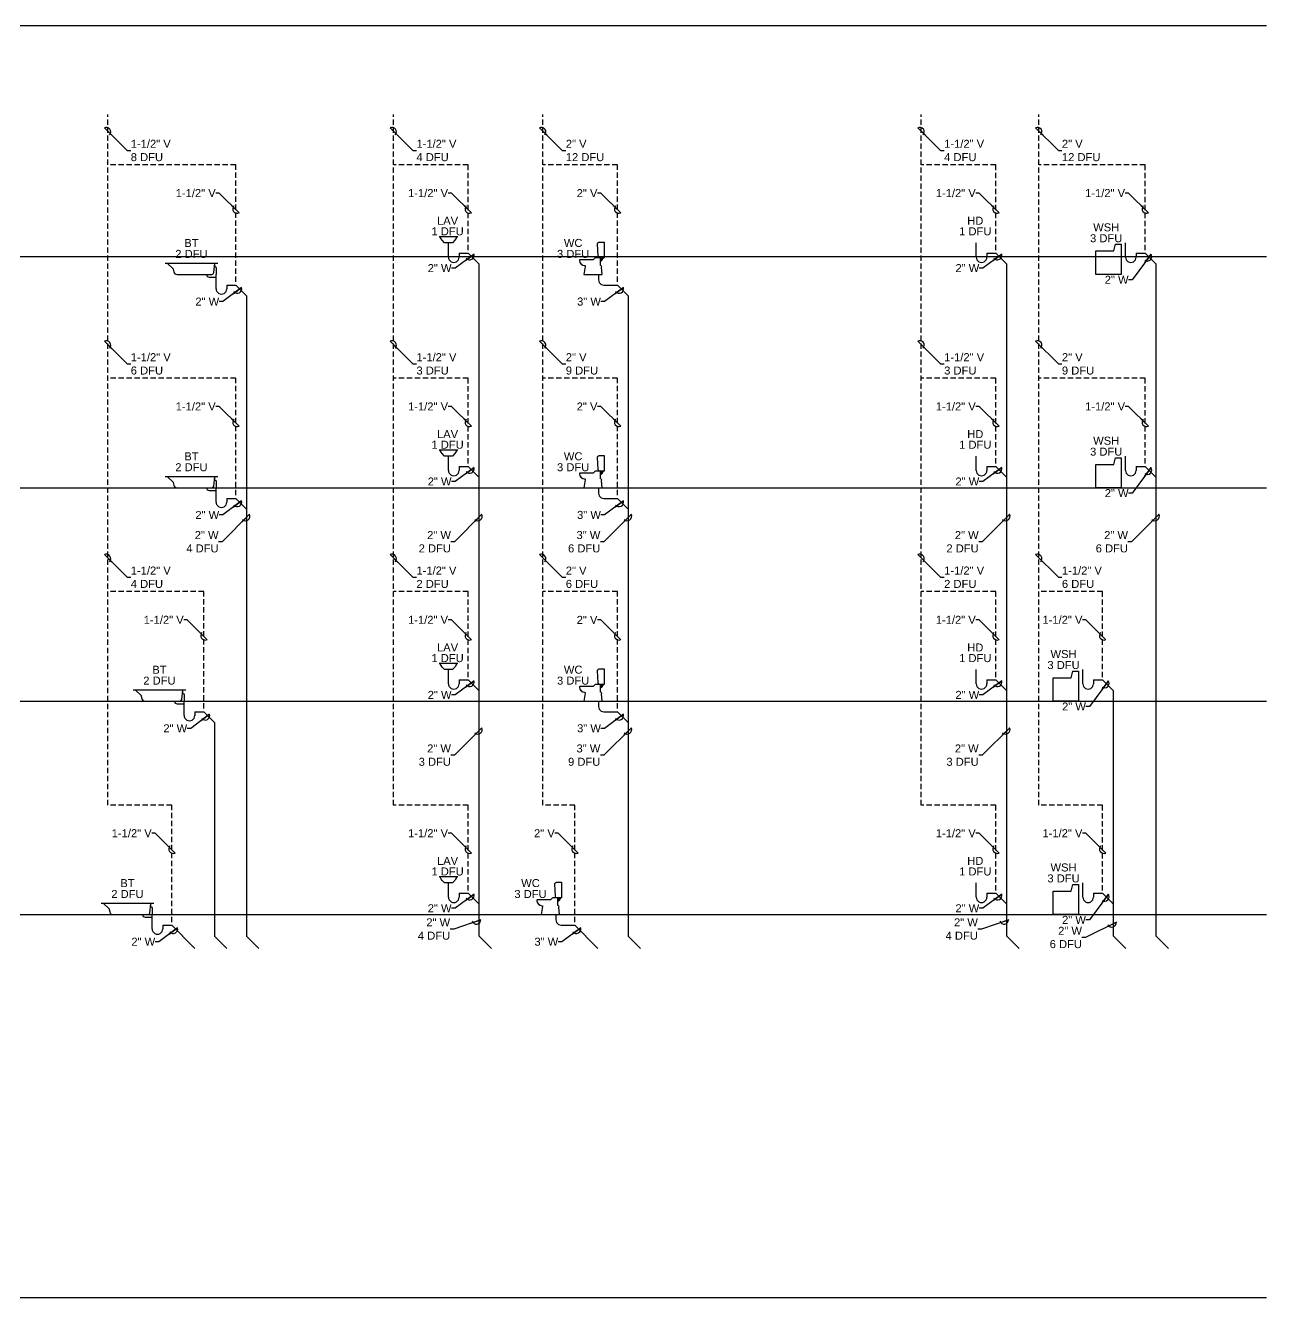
# Model space of a CAD drawing. Extents: x -1750 to 6031, y -1833 to 2182.
# Drawn here: x -883 to -185, y 1464 to 2180 of the extents above; entities that cross this region are included whole.
import ezdxf

# ---------------------------------------------------------------- set-up
doc = ezdxf.new("R2010")
doc.units = 0
doc.header["$LTSCALE"] = 24
doc.header["$MEASUREMENT"] = 0
doc.linetypes.add('Vent', pattern=[0.1875, 0.125, -0.0625])
doc.layers.get('0').update_dxf_attribs({"color": 8})
for name, color, linetype in [('PLUM-DIAGRAM_FLOOR', 1, 'Continuous'), ('PLUM-DIM-WV', 1, 'Continuous'), ('PLUM-DIM-WV-TEXT', 2, 'Continuous'), ('PLUM-EQUIP', 5, 'Continuous'), ('PLUM-VENT', 5, 'Vent'), ('PLUM-WASTE_ABOVE', 4, 'Plum-Waste_Above')]:
    doc.layers.add(name, color=color, linetype=linetype)
doc.styles.add('A2', font='arial.ttf', dxfattribs={"height": 4.5})
doc.styles.get("Standard").update_dxf_attribs({"font": 'arial.ttf'})
doc.linetypes.add('Plum-Waste_Above', pattern='A,1,[1,GEC_FlowArrow.shx,S=0.09375,R=0,X=0,Y=0],1', length=2)
doc.dimstyles.new('Standard2', dxfattribs={"dimscale": 24, "dimtxt": 0.18, "dimasz": 0.25, "dimexe": 0.18, "dimexo": 0.0625, "dimgap": 0.09, "dimtad": 0, "dimtih": 1, "dimtoh": 1, "dimdec": 4, "dimzin": 0, "dimdsep": 46, "dimlunit": 4, "dimtxsty": 'Standard', "dimcen": 0.089844, "dimadec": 0, "dimazin": 0, "dimtfac": 1, "dimtdec": 4, "dimtofl": 0, "dimtmove": 0, "dimatfit": 3, "dimldrblk": 'loop', "dimfxl": 1, "dimfrac": 2, "dimtolj": 1, "dimtzin": 0, "dimarcsym": 0})

# ---------------------------------------------------------------- blocks, each defined once
blk = doc.blocks.new('loop')
at = {"color": 0}
blk.add_lwpolyline([(-1, 0), (0, 0, -1)], format="xyb", dxfattribs=at)
blk.add_arc((-0.4, 0.15), 0.422, 182.4039, 339.5888, dxfattribs=at)
blk = doc.blocks.new('*U122')
at = {"layer": 'PLUM-EQUIP'}
for points in [[(-13.62, 378.12), (-13.62, 369.36), (-15.93, 369.36), (-16.64, 369.65), (-16.95, 370.34), (-17.24, 377.1), (-17.23, 377.24), (-17.2, 377.37), (-17.14, 377.53), (-17.07, 377.66), (-16.99, 377.77), (-16.89, 377.86), (-16.74, 377.97), (-16.62, 378.04), (-16.48, 378.08), (-16.36, 378.11), (-16.22, 378.12), (-13.62, 378.11)], [(-14.37, 369.36), (-14.37, 368.7), (-15.19, 368.7), (-15.19, 369.36)], [(-13.62, 258.12), (-13.62, 249.36), (-15.93, 249.36), (-16.64, 249.65), (-16.95, 250.34), (-17.24, 257.1), (-17.23, 257.24), (-17.2, 257.37), (-17.14, 257.53), (-17.07, 257.66), (-16.99, 257.77), (-16.89, 257.86), (-16.74, 257.97), (-16.62, 258.04), (-16.48, 258.08), (-16.36, 258.11), (-16.22, 258.12), (-13.62, 258.11)], [(-14.37, 249.36), (-14.37, 248.7), (-15.19, 248.7), (-15.19, 249.36)], [(-13.62, 138.12), (-13.62, 129.36), (-15.93, 129.36), (-16.64, 129.65), (-16.95, 130.34), (-17.24, 137.1), (-17.23, 137.24), (-17.2, 137.37), (-17.14, 137.53), (-17.07, 137.66), (-16.99, 137.77), (-16.89, 137.86), (-16.74, 137.97), (-16.62, 138.04), (-16.48, 138.08), (-16.36, 138.11), (-16.22, 138.12), (-13.62, 138.11)], [(-14.37, 129.36), (-14.37, 128.7), (-15.19, 128.7), (-15.19, 129.36)], [(-37.62, 18.12), (-37.62, 9.36), (-39.93, 9.36), (-40.64, 9.65), (-40.95, 10.34), (-41.24, 17.1), (-41.23, 17.24), (-41.2, 17.37), (-41.14, 17.53), (-41.07, 17.66), (-40.99, 17.77), (-40.89, 17.86), (-40.74, 17.97), (-40.62, 18.04), (-40.48, 18.08), (-40.36, 18.11), (-40.22, 18.12), (-37.62, 18.11)], [(-38.37, 9.36), (-38.37, 8.7), (-39.19, 8.7), (-39.19, 9.36)]]:
    blk.add_lwpolyline(points, dxfattribs=at)
for points in [[(-24.54, 364.98, -0.449507), (-24.16, 364.51), (-24.89, 360), (-14.65, 360), (-15, 364.06, 0.526661), (-15.41, 364.99), (-15.59, 364.99), (-15.59, 369.3), (-18.49, 369.3, 0.267949), (-19.02, 369), (-19.28, 368.55), (-19.8, 368.24), (-27.07, 368.24, 0.453924), (-27.47, 367.78), (-27.47, 367.78, 0.372848)], [(-24.54, 244.98, -0.449507), (-24.16, 244.51), (-24.89, 240), (-14.65, 240), (-15, 244.06, 0.526661), (-15.41, 244.99), (-15.59, 244.99), (-15.59, 249.3), (-18.49, 249.3, 0.267949), (-19.02, 249), (-19.28, 248.55), (-19.8, 248.24), (-27.07, 248.24, 0.453924), (-27.47, 247.78), (-27.47, 247.78, 0.372848)], [(-24.54, 124.98, -0.449507), (-24.16, 124.51), (-24.89, 120), (-14.65, 120), (-15, 124.06, 0.526661), (-15.41, 124.99), (-15.59, 124.99), (-15.59, 129.3), (-18.49, 129.3, 0.267949), (-19.02, 129), (-19.28, 128.55), (-19.8, 128.24), (-27.07, 128.24, 0.453924), (-27.47, 127.78), (-27.47, 127.78, 0.372848)], [(-48.54, 4.98, -0.449507), (-48.16, 4.51), (-48.89, 0), (-38.65, 0), (-39, 4.06, 0.526661), (-39.41, 4.99), (-39.59, 4.99), (-39.59, 9.3), (-42.49, 9.3, 0.267949), (-43.02, 9), (-43.28, 8.55), (-43.8, 8.24), (-51.07, 8.24, 0.453924), (-51.47, 7.78), (-51.47, 7.78, 0.372848)]]:
    blk.add_lwpolyline(points, format="xyb", close=True, dxfattribs=at)
for points in [[(-13.63, 369.36), (-15.93, 369.36, -0.401675), (-16.95, 370.34)], [(-13.63, 249.36), (-15.93, 249.36, -0.401675), (-16.95, 250.34)], [(-13.63, 129.36), (-15.93, 129.36, -0.401675), (-16.95, 130.34)], [(-37.63, 9.36), (-39.93, 9.36, -0.401675), (-40.95, 10.34)]]:
    blk.add_lwpolyline(points, format="xyb", dxfattribs=at)
for centre, radius in [((-15.59, 368.7), 0.509), ((-15.59, 368.7), 1.12), ((-15.59, 248.7), 0.509), ((-15.59, 248.7), 1.12), ((-15.59, 128.7), 0.509), ((-15.59, 128.7), 1.12), ((-39.59, 8.7), 0.509), ((-39.59, 8.7), 1.12)]:
    blk.add_arc(centre, radius, 270, 0, dxfattribs=at)
for p in [(-15.09, 368.7), (-15.09, 248.7), (-15.09, 128.7), (-39.09, 8.7)]:
    blk.add_point(p, dxfattribs=at)
at = {"layer": 'PLUM-VENT'}
for p, q in [((-6, 355.78), (-6, 421.58)), ((-6, 235.78), (-6, 301.58)), ((-6, 115.78), (-6, 181.58)), ((-30, -4.22), (-30, 61.58))]:
    blk.add_line(p, q, dxfattribs=at)
for points in [[(-48, 61.58), (-48, 450.01)], [(-6, 421.58), (-48, 421.58)], [(-6, 301.58), (-48, 301.58)], [(-6, 181.58), (-48, 181.58)], [(-30, 61.58), (-48, 61.58)]]:
    blk.add_lwpolyline(points, dxfattribs=at)
at = {"layer": 'PLUM-WASTE_ABOVE'}
for p, q in [((-11.09, 354), (-6, 354)), ((0, 348), (-6, 354)), ((-11.09, 234), (-6, 234)), ((0, 228), (-6, 234)), ((-11.09, 114), (-6, 114)), ((0, 108), (-6, 114)), ((-35.09, -6), (-30, -6)), ((-24, -12), (-30, -6))]:
    blk.add_line(p, q, dxfattribs=at)
for points in [[(-16.72, 359.8), (-16.72, 357), (-16.32, 355.5), (-15.22, 354.4), (-13.72, 354), (-11.09, 354)], [(0, 348), (0, -12.1), (6.97, -19.07)], [(-16.72, 239.8), (-16.72, 237), (-16.32, 235.5), (-15.22, 234.4), (-13.72, 234), (-11.09, 234)], [(-16.72, 119.8), (-16.72, 117), (-16.32, 115.5), (-15.22, 114.4), (-13.72, 114), (-11.09, 114)], [(-40.72, -0.2), (-40.72, -3), (-40.32, -4.5), (-39.22, -5.6), (-37.72, -6), (-35.09, -6)], [(-24, -12), (-24, -12.1), (-17.03, -19.07)], [(0, -12.1), (0, -12.1)]]:
    blk.add_lwpolyline(points, dxfattribs=at)
at = {"layer": 'PLUM-DIM-WV-TEXT', "char_height": 4.5, "width": 88.8578, "style": 'A2'}
for s, insert, attachment_point in [('2" V\\P12 DFU', (-35.11, 429.66), 4), ('2" V', (-17.33, 405.71), 6), ('3" W', (-15.36, 344.71), 6), ('2" V\\P9 DFU', (-35.11, 309.66), 4), ('2" V', (-17.33, 285.71), 6), ('3" W', (-15.36, 224.71), 6), ('3" W\\P6 DFU', (-15.69, 209.63), 6), ('2" V\\P6 DFU', (-35.11, 189.66), 4), ('2" V', (-17.33, 165.71), 6), ('3" W', (-15.36, 104.71), 6), ('3" W\\P9 DFU', (-15.69, 89.63), 6), ('2" V', (-41.33, 45.71), 6), ('3" W', (-39.36, -15.29), 6)]:
    blk.add_mtext(s, dxfattribs=dict(at, insert=insert, attachment_point=attachment_point))
at = {"layer": 'PLUM-DIM-WV-TEXT', "char_height": 4.5, "attachment_point": 5, "rotation": 0, "style": 'A2'}
for s, insert, width in [('WC', (-30.98, 377.67), 10.2795), ('3 DFU', (-30.98, 371.52), 24.1812), ('WC', (-30.98, 257.67), 10.2795), ('3 DFU', (-30.98, 251.52), 24.1812), ('WC', (-30.98, 137.67), 10.2795), ('3 DFU', (-30.98, 131.52), 24.1812), ('WC', (-54.98, 17.67), 10.2795), ('3 DFU', (-54.98, 11.52), 24.1812)]:
    blk.add_mtext(s, dxfattribs=dict(at, insert=insert, width=width))
at = {"layer": 'PLUM-DIM-WV'}
for points in [[(-49.93, 442.47), (-37.11, 429.66), (-35.11, 429.66)], [(-4.19, 394.57), (-15.33, 405.71), (-17.33, 405.71)], [(-2.72, 352.61), (-13.36, 344.71), (-15.36, 344.71)], [(-49.93, 322.47), (-37.11, 309.66), (-35.11, 309.66)], [(-4.19, 274.57), (-15.33, 285.71), (-17.33, 285.71)], [(-2.72, 232.61), (-13.36, 224.71), (-15.36, 224.71)], [(1.76, 225.08), (-13.69, 209.63), (-15.69, 209.63)], [(-49.93, 202.47), (-37.11, 189.66), (-35.11, 189.66)], [(-4.19, 154.57), (-15.33, 165.71), (-17.33, 165.71)], [(-2.72, 112.61), (-13.36, 104.71), (-15.36, 104.71)], [(1.76, 105.08), (-13.69, 89.63), (-15.69, 89.63)], [(-28.19, 34.57), (-39.33, 45.71), (-41.33, 45.71)], [(-26.72, -7.39), (-37.36, -15.29), (-39.36, -15.29)]]:
    blk.add_leader(points, dimstyle='Standard2', override={"dimscale": 24}, dxfattribs=at)
blk = doc.blocks.new('*U121')
at = {"layer": 'PLUM-EQUIP'}
for p, q in [((-11.83, 381.15), (-22.38, 381.15)), ((-11.83, 261.15), (-22.38, 261.15)), ((-11.83, 141.15), (-22.38, 141.15)), ((-11.83, 21.15), (-22.38, 21.15))]:
    blk.add_line(p, q, dxfattribs=at)
for points in [[(-12.64, 381.15), (-12.54, 380.98), (-12.59, 380.79), (-13.08, 379.84), (-13.54, 379.19), (-14.77, 377.8), (-19.41, 377.8), (-20.64, 379.19), (-21.18, 379.96), (-21.68, 380.98), (-21.58, 381.15)], [(-12.64, 261.15), (-12.54, 260.98), (-12.59, 260.79), (-13.08, 259.84), (-13.54, 259.19), (-14.77, 257.8), (-19.41, 257.8), (-20.64, 259.19), (-21.18, 259.96), (-21.68, 260.98), (-21.58, 261.15)], [(-12.64, 141.15), (-12.54, 140.98), (-12.59, 140.79), (-13.08, 139.84), (-13.54, 139.19), (-14.77, 137.8), (-19.41, 137.8), (-20.64, 139.19), (-21.18, 139.96), (-21.68, 140.98), (-21.58, 141.15)], [(-12.64, 21.15), (-12.54, 20.98), (-12.59, 20.79), (-13.08, 19.84), (-13.54, 19.19), (-14.77, 17.8), (-19.41, 17.8), (-20.64, 19.19), (-21.18, 19.96), (-21.68, 20.98), (-21.58, 21.15)]]:
    blk.add_lwpolyline(points, dxfattribs=at)
at = {"layer": 'PLUM-VENT'}
for p, q in [((-6, 373.58), (-6, 421.58)), ((-6, 253.58), (-6, 301.58)), ((-6, 133.58), (-6, 181.58)), ((-6, 13.58), (-6, 61.58))]:
    blk.add_line(p, q, dxfattribs=at)
for points in [[(-48, 61.58), (-48, 450.01)], [(-6, 421.58), (-48, 421.58)], [(-6, 301.58), (-48, 301.58)], [(-6, 181.58), (-48, 181.58)], [(-6, 61.58), (-48, 61.58)]]:
    blk.add_lwpolyline(points, dxfattribs=at)
at = {"layer": 'PLUM-WASTE_ABOVE'}
for p, q in [((-17.09, 369.75), (-17.09, 377.8)), ((-11.09, 372), (-6, 372)), ((-11.09, 372), (-11.09, 369.68)), ((0, 366), (-6, 372)), ((0, 366), (0, 360)), ((-17.09, 249.75), (-17.09, 257.8)), ((-11.09, 252), (-6, 252)), ((-11.09, 252), (-11.09, 249.68)), ((0, 246), (-6, 252)), ((0, 246), (0, 240)), ((-17.09, 129.75), (-17.09, 137.8)), ((-11.09, 132), (-6, 132)), ((-11.09, 132), (-11.09, 129.68)), ((0, 126), (-6, 132)), ((0, 126), (0, 120)), ((-17.09, 9.75), (-17.09, 17.8)), ((-11.09, 12), (-6, 12)), ((-11.09, 12), (-11.09, 9.68)), ((0, 6), (-6, 12))]:
    blk.add_line(p, q, dxfattribs=at)
blk.add_lwpolyline([(0, 360), (0, -12), (7.07, -19.07)], dxfattribs=at)
for centre in [(-14.09, 369.75), (-14.09, 249.75), (-14.09, 129.75), (-14.09, 9.75)]:
    blk.add_arc(centre, 3, 180.01919, 0.01919, dxfattribs=at)
at = {"layer": 'PLUM-DIM-WV-TEXT', "char_height": 4.5, "width": 88.8578, "style": 'A2'}
for s, insert, attachment_point in [('1-1/2" V\\P4 DFU', (-35.11, 429.66), 4), ('1-1/2" V', (-17.33, 405.71), 6), ('2" W', (-15.36, 363.53), 6), ('1-1/2" V\\P3 DFU', (-35.11, 309.66), 4), ('1-1/2" V', (-17.33, 285.71), 6), ('2" W', (-15.36, 243.53), 6), ('2" W\\P2 DFU', (-15.69, 209.63), 6), ('1-1/2" V\\P2 DFU', (-35.11, 189.66), 4), ('1-1/2" V', (-17.33, 165.71), 6), ('2" W', (-15.36, 123.53), 6), ('2" W\\P3 DFU', (-15.69, 89.63), 6), ('1-1/2" V', (-17.33, 45.71), 6), ('2" W', (-15.36, 3.53), 6), ('2" W\\P4 DFU', (-16.14, -8.16), 6)]:
    blk.add_mtext(s, dxfattribs=dict(at, insert=insert, attachment_point=attachment_point))
at = {"layer": 'PLUM-DIM-WV-TEXT', "char_height": 4.5, "attachment_point": 5, "rotation": 360, "style": 'A2'}
for s, insert, width in [('1 DFU', (-17.6, 384.18), 24.1812), ('LAV', (-17.6, 390.18), 10.2795), ('LAV', (-17.6, 270.18), 10.2795), ('1 DFU', (-17.6, 264.18), 24.1812), ('LAV', (-17.6, 150.18), 10.2795), ('1 DFU', (-17.6, 144.18), 24.1812), ('LAV', (-17.6, 30.18), 10.2795), ('1 DFU', (-17.6, 24.18), 24.1812)]:
    blk.add_mtext(s, dxfattribs=dict(at, insert=insert, width=width))
at = {"layer": 'PLUM-DIM-WV'}
for points in [[(-49.93, 442.47), (-37.11, 429.66), (-35.11, 429.66)], [(-4.19, 394.57), (-15.33, 405.71), (-17.33, 405.71)], [(-2.72, 371.44), (-13.36, 363.53), (-15.36, 363.53)], [(-49.93, 322.47), (-37.11, 309.66), (-35.11, 309.66)], [(-4.19, 274.57), (-15.33, 285.71), (-17.33, 285.71)], [(-2.72, 251.44), (-13.36, 243.53), (-15.36, 243.53)], [(1.76, 225.08), (-13.69, 209.63), (-15.69, 209.63)], [(-49.93, 202.47), (-37.11, 189.66), (-35.11, 189.66)], [(-4.19, 154.57), (-15.33, 165.71), (-17.33, 165.71)], [(-2.72, 131.44), (-13.36, 123.53), (-15.36, 123.53)], [(1.76, 105.08), (-13.69, 89.63), (-15.69, 89.63)], [(-4.19, 34.57), (-15.33, 45.71), (-17.33, 45.71)], [(-2.72, 11.44), (-13.36, 3.53), (-15.36, 3.53)], [(1.2, -2.96), (-14.14, -8.16), (-16.14, -8.16)]]:
    blk.add_leader(points, dimstyle='Standard2', override={"dimscale": 24}, dxfattribs=at)
blk = doc.blocks.new('*U123')
at = {"layer": 'PLUM-VENT'}
for p, q in [((-6, 373.58), (-6, 421.58)), ((-6, 253.58), (-6, 301.58)), ((-6, 133.58), (-6, 181.58)), ((-6, 13.58), (-6, 61.58))]:
    blk.add_line(p, q, dxfattribs=at)
for points in [[(-48, 61.58), (-48, 450.01)], [(-6, 421.58), (-48, 421.58)], [(-6, 301.58), (-48, 301.58)], [(-6, 181.58), (-48, 181.58)], [(-6, 61.58), (-48, 61.58)]]:
    blk.add_lwpolyline(points, dxfattribs=at)
at = {"layer": 'PLUM-WASTE_ABOVE'}
for p, q in [((-17.09, 369.75), (-17.09, 377.8)), ((-11.09, 372), (-6, 372)), ((-11.09, 372), (-11.09, 369.68)), ((0, 366), (-6, 372)), ((0, 366), (0, 360)), ((-17.09, 249.75), (-17.09, 257.8)), ((-11.09, 252), (-6, 252)), ((-11.09, 252), (-11.09, 249.68)), ((0, 246), (-6, 252)), ((0, 246), (0, 240)), ((-17.09, 129.75), (-17.09, 137.8)), ((-11.09, 132), (-6, 132)), ((-11.09, 132), (-11.09, 129.68)), ((0, 126), (-6, 132)), ((0, 126), (0, 120)), ((-17.09, 9.75), (-17.09, 17.8)), ((-11.09, 12), (-6, 12)), ((-11.09, 12), (-11.09, 9.68)), ((0, 6), (-6, 12))]:
    blk.add_line(p, q, dxfattribs=at)
blk.add_lwpolyline([(0, 360), (0, -12), (7.07, -19.07)], dxfattribs=at)
for centre in [(-14.09, 369.75), (-14.09, 249.75), (-14.09, 129.75), (-14.09, 9.75)]:
    blk.add_arc(centre, 3, 180.01919, 0.01919, dxfattribs=at)
at = {"layer": 'PLUM-DIM-WV-TEXT', "char_height": 4.5, "width": 88.8578, "style": 'A2'}
for s, insert, attachment_point in [('1-1/2" V\\P4 DFU', (-35.11, 429.66), 4), ('1-1/2" V', (-17.33, 405.71), 6), ('2" W', (-15.36, 363.53), 6), ('1-1/2" V\\P3 DFU', (-35.11, 309.66), 4), ('1-1/2" V', (-17.33, 285.71), 6), ('2" W', (-15.36, 243.53), 6), ('2" W\\P2 DFU', (-15.69, 209.63), 6), ('1-1/2" V\\P2 DFU', (-35.11, 189.66), 4), ('1-1/2" V', (-17.33, 165.71), 6), ('2" W', (-15.36, 123.53), 6), ('2" W\\P3 DFU', (-15.69, 89.63), 6), ('1-1/2" V', (-17.33, 45.71), 6), ('2" W', (-15.36, 3.53), 6), ('2" W\\P4 DFU', (-16.14, -8.16), 6)]:
    blk.add_mtext(s, dxfattribs=dict(at, insert=insert, attachment_point=attachment_point))
at = {"layer": 'PLUM-DIM-WV-TEXT', "char_height": 4.5, "attachment_point": 5, "rotation": 360, "style": 'A2'}
for s, insert, width in [('1 DFU', (-17.6, 384.18), 24.1812), ('HD', (-17.6, 390.18), 10.2795), ('HD', (-17.6, 270.18), 10.2795), ('1 DFU', (-17.6, 264.18), 24.1812), ('HD', (-17.6, 150.18), 10.2795), ('1 DFU', (-17.6, 144.18), 24.1812), ('HD', (-17.6, 30.18), 10.2795), ('1 DFU', (-17.6, 24.18), 24.1812)]:
    blk.add_mtext(s, dxfattribs=dict(at, insert=insert, width=width))
at = {"layer": 'PLUM-DIM-WV'}
for points in [[(-49.93, 442.47), (-37.11, 429.66), (-35.11, 429.66)], [(-4.19, 394.57), (-15.33, 405.71), (-17.33, 405.71)], [(-2.72, 371.44), (-13.36, 363.53), (-15.36, 363.53)], [(-49.93, 322.47), (-37.11, 309.66), (-35.11, 309.66)], [(-4.19, 274.57), (-15.33, 285.71), (-17.33, 285.71)], [(-2.72, 251.44), (-13.36, 243.53), (-15.36, 243.53)], [(1.76, 225.08), (-13.69, 209.63), (-15.69, 209.63)], [(-49.93, 202.47), (-37.11, 189.66), (-35.11, 189.66)], [(-4.19, 154.57), (-15.33, 165.71), (-17.33, 165.71)], [(-2.72, 131.44), (-13.36, 123.53), (-15.36, 123.53)], [(1.76, 105.08), (-13.69, 89.63), (-15.69, 89.63)], [(-4.19, 34.57), (-15.33, 45.71), (-17.33, 45.71)], [(-2.72, 11.44), (-13.36, 3.53), (-15.36, 3.53)], [(1.2, -2.96), (-14.14, -8.16), (-16.14, -8.16)]]:
    blk.add_leader(points, dimstyle='Standard2', override={"dimscale": 24}, dxfattribs=at)
blk = doc.blocks.new('*U124')
at = {"layer": 'PLUM-EQUIP'}
for points in [[(-22.73, 376.93), (-19.6, 376.93), (-19.6, 360), (-33.85, 360), (-33.85, 373.18), (-23.74, 373.18), (-22.73, 376.93)], [(-22.73, 256.93), (-19.6, 256.93), (-19.6, 240), (-33.85, 240), (-33.85, 253.18), (-23.74, 253.18), (-22.73, 256.93)], [(-46.73, 136.93), (-43.6, 136.93), (-43.6, 120), (-57.85, 120), (-57.85, 133.18), (-47.74, 133.18), (-46.73, 136.93)], [(-46.73, 16.93), (-43.6, 16.93), (-43.6, 0), (-57.85, 0), (-57.85, 13.18), (-47.74, 13.18), (-46.73, 16.93)]]:
    blk.add_lwpolyline(points, dxfattribs=at)
at = {"layer": 'PLUM-VENT'}
for p, q in [((-6, 373.58), (-6, 421.58)), ((-6, 253.58), (-6, 301.58)), ((-30, 133.58), (-30, 181.58)), ((-30, 13.58), (-30, 61.58))]:
    blk.add_line(p, q, dxfattribs=at)
for points in [[(-65.76, 61.58), (-65.76, 450.01)], [(-6, 421.58), (-65.76, 421.58)], [(-6, 301.58), (-65.76, 301.58)], [(-30, 181.58), (-65.76, 181.58)], [(-30, 61.58), (-65.76, 61.58)]]:
    blk.add_lwpolyline(points, dxfattribs=at)
at = {"layer": 'PLUM-WASTE_ABOVE'}
for p, q in [((-17.09, 369.75), (-17.09, 377.8)), ((-11.09, 372), (-6, 372)), ((-11.09, 372), (-11.09, 369.68)), ((0, 366), (-6, 372)), ((0, 366), (0, 360)), ((-17.09, 249.75), (-17.09, 257.8)), ((-11.09, 252), (-6, 252)), ((-11.09, 252), (-11.09, 249.68)), ((0, 246), (-6, 252)), ((0, 246), (0, 240)), ((-41.09, 129.75), (-41.09, 137.8)), ((-35.09, 132), (-30, 132)), ((-35.09, 132), (-35.09, 129.68)), ((-24, 126), (-30, 132)), ((-24, 126), (-24, 120)), ((-41.09, 9.75), (-41.09, 17.8)), ((-35.09, 12), (-30, 12)), ((-35.09, 12), (-35.09, 9.68)), ((-24, 6), (-30, 12)), ((-24, 6), (-24, 0))]:
    blk.add_line(p, q, dxfattribs=at)
for points in [[(0, 360), (0, -12), (7.07, -19.07)], [(-24, 126), (-24, 6)], [(-24, 0), (-24, -12), (-16.93, -19.07)]]:
    blk.add_lwpolyline(points, dxfattribs=at)
for centre in [(-14.09, 369.75), (-14.09, 249.75), (-38.09, 129.75), (-38.09, 9.75)]:
    blk.add_arc(centre, 3, 180.01919, 0.01919, dxfattribs=at)
at = {"layer": 'PLUM-DIM-WV-TEXT', "char_height": 4.5, "width": 88.8578, "style": 'A2'}
for s, insert, attachment_point in [('2" V\\P12 DFU', (-52.87, 429.66), 4), ('1-1/2" V', (-17.33, 405.71), 6), ('2" W', (-15.36, 357), 6), ('2" V\\P9 DFU', (-52.87, 309.66), 4), ('1-1/2" V', (-17.33, 285.71), 6), ('2" W', (-15.36, 237), 6), ('2" W\\P6 DFU', (-15.69, 209.63), 6), ('1-1/2" V\\P6 DFU', (-52.87, 189.66), 4), ('1-1/2" V', (-41.33, 165.71), 6), ('2" W', (-39.36, 117), 6), ('1-1/2" V', (-41.33, 45.71), 6), ('2" W\\P6 DFU', (-41.58, -12.91), 6), ('2" W', (-39.36, -3), 6)]:
    blk.add_mtext(s, dxfattribs=dict(at, insert=insert, attachment_point=attachment_point))
at = {"layer": 'PLUM-DIM-WV-TEXT', "char_height": 4.5, "attachment_point": 5, "rotation": 0, "style": 'A2'}
for s, insert, width in [('WSH', (-27.95, 386.44), 10.2795), ('3 DFU', (-27.95, 380.29), 24.1812), ('WSH', (-27.95, 266.44), 10.2795), ('3 DFU', (-27.95, 260.29), 24.1812), ('WSH', (-51.95, 146.44), 10.2795), ('3 DFU', (-51.95, 140.29), 24.1812), ('WSH', (-51.95, 26.44), 10.2795), ('3 DFU', (-51.95, 20.29), 24.1812)]:
    blk.add_mtext(s, dxfattribs=dict(at, insert=insert, width=width))
at = {"layer": 'PLUM-DIM-WV'}
for points in [[(-67.69, 442.47), (-54.87, 429.66), (-52.87, 429.66)], [(-4.19, 394.57), (-15.33, 405.71), (-17.33, 405.71)], [(-2.72, 371.44), (-13.36, 357), (-15.36, 357)], [(-67.69, 322.47), (-54.87, 309.66), (-52.87, 309.66)], [(-4.19, 274.57), (-15.33, 285.71), (-17.33, 285.71)], [(-2.72, 251.44), (-13.36, 237), (-15.36, 237)], [(1.76, 225.08), (-13.69, 209.63), (-15.69, 209.63)], [(-67.69, 202.47), (-54.87, 189.66), (-52.87, 189.66)], [(-28.19, 154.57), (-39.33, 165.71), (-41.33, 165.71)], [(-26.72, 131.44), (-37.36, 117), (-39.36, 117)], [(-28.19, 34.57), (-39.33, 45.71), (-41.33, 45.71)], [(-26.72, 11.44), (-37.36, -3), (-39.36, -3)], [(-22.24, -4.24), (-39.58, -12.91), (-41.58, -12.91)]]:
    blk.add_leader(points, dimstyle='Standard2', override={"dimscale": 24}, dxfattribs=at)
blk = doc.blocks.new('*U128')
at = {"layer": 'PLUM-EQUIP'}
for p, q in [((-16.18, 366.17), (-45.82, 366.17)), ((-16.18, 246.17), (-45.82, 246.17)), ((-34.18, 126.17), (-63.82, 126.17)), ((-52.18, 6.17), (-81.82, 6.17))]:
    blk.add_line(p, q, dxfattribs=at)
for points in [[(-44.43, 366.17), (-41.4, 363.35, -0.119381), (-41.19, 362.89), (-40.91, 361.46, 0.366418), (-39.04, 360), (-19.43, 360, 0.3866), (-18.34, 360.99), (-17.74, 366.17)], [(-44.43, 246.17), (-41.4, 243.35, -0.119381), (-41.19, 242.89), (-40.91, 241.46, 0.366418), (-39.04, 240), (-19.43, 240, 0.3866), (-18.34, 240.99), (-17.74, 246.17)], [(-62.43, 126.17), (-59.4, 123.35, -0.119381), (-59.19, 122.89), (-58.91, 121.46, 0.366418), (-57.04, 120), (-37.43, 120, 0.3866), (-36.34, 120.99), (-35.74, 126.17)], [(-80.43, 6.17), (-77.4, 3.35, -0.119381), (-77.19, 2.89), (-76.91, 1.46, 0.366418), (-75.04, 0), (-55.43, 0, 0.3866), (-54.34, 0.99), (-53.74, 6.17)]]:
    blk.add_lwpolyline(points, format="xyb", dxfattribs=at)
at = {"layer": 'PLUM-VENT'}
for p, q in [((-6, 355.78), (-6, 421.58)), ((-6, 235.78), (-6, 301.58)), ((-24, 115.78), (-24, 181.58)), ((-42, -4.22), (-42, 61.58))]:
    blk.add_line(p, q, dxfattribs=at)
for points in [[(-78, 61.58), (-78, 450.01)], [(-6, 421.58), (-78, 421.58)], [(-6, 301.58), (-78, 301.58)], [(-24, 181.58), (-78, 181.58)], [(-42, 61.58), (-78, 61.58)]]:
    blk.add_lwpolyline(points, dxfattribs=at)
at = {"layer": 'PLUM-WASTE_ABOVE'}
for p, q in [((-17.91, 365.3), (-17.91, 364.14)), ((-21.01, 358.5), (-17.09, 358.5)), ((-17.91, 364.72), (-17.09, 363.9)), ((-17.09, 363.9), (-17.09, 360)), ((-17.09, 351.94), (-17.09, 360)), ((-11.09, 354), (-6, 354)), ((-11.09, 354), (-11.09, 351.68)), ((0, 348), (-6, 354)), ((-17.91, 245.3), (-17.91, 244.14)), ((-17.91, 244.72), (-17.09, 243.9)), ((-17.09, 243.9), (-17.09, 240)), ((-21.01, 238.5), (-17.09, 238.5)), ((-17.09, 231.94), (-17.09, 240)), ((-11.09, 234), (-6, 234)), ((-11.09, 234), (-11.09, 231.68)), ((0, 228), (-6, 234)), ((-35.91, 125.3), (-35.91, 124.14)), ((-35.91, 124.72), (-35.09, 123.9)), ((-35.09, 123.9), (-35.09, 120)), ((-39.01, 118.5), (-35.09, 118.5)), ((-35.09, 111.94), (-35.09, 120)), ((-29.09, 114), (-24, 114)), ((-29.09, 114), (-29.09, 111.68)), ((-18, 108), (-24, 114)), ((-53.91, 5.3), (-53.91, 4.14)), ((-53.91, 4.72), (-53.09, 3.9)), ((-53.09, 3.9), (-53.09, 0)), ((-53.09, -8.06), (-53.09, 0)), ((-57.01, -1.5), (-53.09, -1.5)), ((-47.09, -6), (-42, -6)), ((-47.09, -6), (-47.09, -8.32)), ((-36, -12), (-42, -6))]:
    blk.add_line(p, q, dxfattribs=at)
for points in [[(0, 348), (0, -12.1), (6.97, -19.07)], [(-18, 108), (-18, -12)], [(-36, -12), (-36, -12.1), (-29.03, -19.07)], [(-18, -12), (-18, -12.1), (-11.03, -19.07)], [(0, -12.1), (0, -12.1)]]:
    blk.add_lwpolyline(points, dxfattribs=at)
for centre, radius, end in [((-21.01, 360), 1.5, 270), ((-14.09, 351.94), 3, 0.01919), ((-21.01, 240), 1.5, 270), ((-14.09, 231.94), 3, 0.01919), ((-39.01, 120), 1.5, 270), ((-32.09, 111.94), 3, 0.01919), ((-57.01, 0), 1.5, 270), ((-50.09, -8.06), 3, 0.01919)]:
    blk.add_arc(centre, radius, 180.01919, end, dxfattribs=at)
at = {"layer": 'PLUM-DIM-WV-TEXT', "char_height": 4.5, "width": 88.8578, "style": 'A2'}
for s, insert, attachment_point in [('1-1/2" V\\P8 DFU', (-65.11, 429.66), 4), ('1-1/2" V', (-17.33, 405.71), 6), ('2" W', (-15.36, 344.71), 6), ('1-1/2" V\\P6 DFU', (-65.11, 309.66), 4), ('1-1/2" V', (-17.33, 285.71), 6), ('2" W', (-15.36, 224.71), 6), ('2" W\\P4 DFU', (-15.69, 209.63), 6), ('1-1/2" V\\P4 DFU', (-65.11, 189.66), 4), ('1-1/2" V', (-35.33, 165.71), 6), ('2" W', (-33.36, 104.71), 6), ('1-1/2" V', (-53.33, 45.71), 6), ('2" W', (-51.36, -15.29), 6)]:
    blk.add_mtext(s, dxfattribs=dict(at, insert=insert, attachment_point=attachment_point))
at = {"layer": 'PLUM-DIM-WV-TEXT', "char_height": 4.5, "attachment_point": 5, "rotation": 0, "style": 'A2'}
for s, insert, width in [('BT', (-30.98, 377.67), 10.2795), ('2 DFU', (-30.98, 371.52), 24.1812), ('BT', (-30.98, 257.67), 10.2795), ('2 DFU', (-30.98, 251.52), 24.1812), ('BT', (-48.98, 137.67), 10.2795), ('2 DFU', (-48.98, 131.52), 24.1812), ('BT', (-66.98, 17.67), 10.2795), ('2 DFU', (-66.98, 11.52), 24.1812)]:
    blk.add_mtext(s, dxfattribs=dict(at, insert=insert, width=width))
at = {"layer": 'PLUM-DIM-WV'}
for points in [[(-79.93, 442.47), (-67.11, 429.66), (-65.11, 429.66)], [(-4.19, 394.57), (-15.33, 405.71), (-17.33, 405.71)], [(-2.72, 352.61), (-13.36, 344.71), (-15.36, 344.71)], [(-79.93, 322.47), (-67.11, 309.66), (-65.11, 309.66)], [(-4.19, 274.57), (-15.33, 285.71), (-17.33, 285.71)], [(-2.72, 232.61), (-13.36, 224.71), (-15.36, 224.71)], [(1.76, 225.08), (-13.69, 209.63), (-15.69, 209.63)], [(-79.93, 202.47), (-67.11, 189.66), (-65.11, 189.66)], [(-22.19, 154.57), (-33.33, 165.71), (-35.33, 165.71)], [(-20.72, 112.61), (-31.36, 104.71), (-33.36, 104.71)], [(-40.19, 34.57), (-51.33, 45.71), (-53.33, 45.71)], [(-38.72, -7.39), (-49.36, -15.29), (-51.36, -15.29)], [(-38.72, -7.39), (-49.36, -15.29), (-51.36, -15.29)]]:
    blk.add_leader(points, dimstyle='Standard2', override={"dimscale": 24}, dxfattribs=at)

msp = doc.modelspace()

# ---------------------------------------------------------------- linework, layer by layer
at = {"layer": 'PLUM-DIAGRAM_FLOOR', "color": 1}
for points in [[(-1721.04, 2179.89), (-184.88, 2179.89)], [(-1721.04, 2049.89), (-184.88, 2049.89)], [(-1721.04, 1919.89), (-184.88, 1919.89)], [(-1721.04, 1799.89), (-184.88, 1799.89)], [(-1721.04, 1679.89), (-184.88, 1679.89)], [(-1610.47, 1464.49), (-184.88, 1464.49)]]:
    msp.add_lwpolyline(points, dxfattribs=at)

# ---------------------------------------------------------------- block references
at = {"layer": 'PLUM-WASTE_ABOVE'}
for name, p in [('*U128', (-758.71, 1679.89)), ('*U121', (-628, 1679.89)), ('*U122', (-543.97, 1679.89)), ('*U123', (-331.14, 1679.89)), ('*U124', (-247.14, 1679.89))]:
    msp.add_blockref(name, p, dxfattribs=at)

doc.saveas('drawing.dxf')
